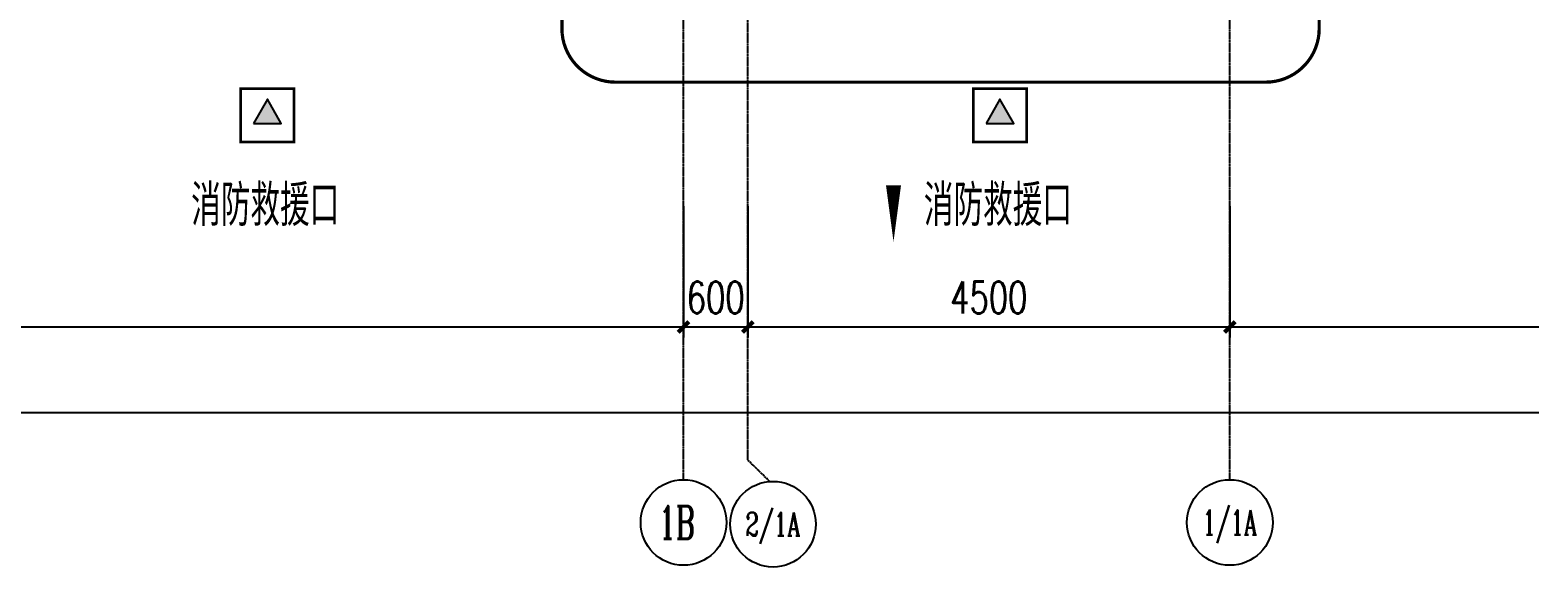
# Model space of a CAD drawing. Extents: x -954573 to 446329, y 489853 to 1226784.
# Drawn here: x -150556 to -136552, y 735010 to 740028 of the extents above; entities that cross this region are included whole.
import ezdxf
from ezdxf.enums import TextEntityAlignment as Align

# ---------------------------------------------------------------- set-up
doc = ezdxf.new("R2010")
doc.units = 0
doc.header["$LTSCALE"] = 10
doc.header["$MEASUREMENT"] = 0
doc.linetypes.add('10平面$0$DOTE', pattern=[2.42, 2, -0.2, 0.02, -0.2])
doc.linetypes.add('10平面$1$DASH', pattern=[0.35, 0.25, -0.1])
doc.layers.get('Defpoints').update_dxf_attribs({"color": 210})
for name, color, linetype in [('10平面$0$A-AXIS-D', 8, 'Continuous'), ('10平面$0$A-AXIS-DOTE', 8, '10平面$0$DOTE'), ('10平面$0$A-AXIS-DP', 8, 'Continuous'), ('10平面$0$A-AXIS-SYMB', 8, 'Continuous'), ('10平面$0$A-TEXT', 8, 'Continuous'), ('10平面$0$AS-WALL', 8, 'Continuous'), ('10平面$0$DIM_ELEV', 3, 'Continuous'), ('10平面$0$PUB_TEXT', 8, 'Continuous'), ('10平面$0$RP-N2-01$0$$0$A-WIND-J', 8, 'Continuous'), ('10平面$0$RP-N2-01$0$A-WIND-J', 8, 'Continuous'), ('A-LIN-V', 9, 'Continuous')]:
    doc.layers.add(name, color=color, linetype=linetype)
doc.styles.add('10平面$0$_TCH_AXIS', font='COMPLEX', dxfattribs={"bigfont": 'GBCBIG'})
doc.styles.add('10平面$0$_TCH_DIM', font='SIMPLEX', dxfattribs={"bigfont": 'GBCBIG'})
doc.styles.add('10平面$0$_TCH_DIM_T3', font='SIMPLEX', dxfattribs={"width": 0.705882, "bigfont": 'GBCBIG'})
doc.dimstyles.new('10平面$0$_TCH_ARCH&&100', dxfattribs={"dimtxt": 297.5, "dimasz": 100, "dimexe": 100, "dimexo": 100, "dimgap": 126.25, "dimtad": 1, "dimdec": 0, "dimzin": 0, "dimdsep": 46, "dimtxsty": '10平面$0$_TCH_DIM_T3', "dimblk": '10平面$0$_ArchTick', "dimcen": 0.09, "dimclrt": 7, "dimazin": 2, "dimtfac": 1, "dimtdec": 0, "dimtix": 1, "dimtmove": 2, "dimatfit": 3, "dimfxl": 0, "dimtolj": 1, "dimtzin": 0, "dimarcsym": 0})

# ---------------------------------------------------------------- blocks, each defined once
blk = doc.blocks.new('10平面$0$_ArchTick')
at = {"color": 0, "linetype": 'ByBlock', "const_width": 0.4}
blk.add_lwpolyline([(-0.5, -0.5), (0.5, 0.5)], dxfattribs=at)
blk = doc.blocks.new('*D3056')
at = {"layer": '10平面$0$A-AXIS-D', "color": 0, "lineweight": -2}
for p, q in [((59782, -66440), (59782, -67667)), ((76282, -66440), (76282, -67667)), ((59782, -67567), (76282, -67567))]:
    blk.add_line(p, q, dxfattribs=at)
at = {"layer": 'Defpoints', "color": 0}
for p in [(59782, -66340), (76282, -66340), (76282, -67567)]:
    blk.add_point(p, dxfattribs=at)
at = {"layer": '10平面$0$A-AXIS-D', "color": 0, "lineweight": -2, "xscale": 100, "yscale": 100, "zscale": 100, "rotation": 180}
blk.add_blockref('10平面$0$_ArchTick', (59782, -67567), dxfattribs=at)
at = {"layer": '10平面$0$A-AXIS-D', "color": 0, "lineweight": -2, "xscale": 100, "yscale": 100, "zscale": 100}
blk.add_blockref('10平面$0$_ArchTick', (76282, -67567), dxfattribs=at)
at = {"layer": '10平面$0$A-AXIS-D', "color": 7, "insert": (68032, -67292), "char_height": 297.5, "attachment_point": 5, "style": '10平面$0$_TCH_DIM_T3'}
blk.add_mtext('\\A1;16500', dxfattribs=at)
blk = doc.blocks.new('*D3057')
at = {"layer": '10平面$0$A-AXIS-D', "color": 0, "lineweight": -2}
for p, q in [((76282, -66440), (76282, -67667)), ((76882, -66440), (76882, -67667)), ((76282, -67567), (76882, -67567))]:
    blk.add_line(p, q, dxfattribs=at)
at = {"layer": 'Defpoints', "color": 0}
for p in [(76282, -66340), (76882, -66340), (76882, -67567)]:
    blk.add_point(p, dxfattribs=at)
at = {"layer": '10平面$0$A-AXIS-D', "color": 0, "lineweight": -2, "xscale": 100, "yscale": 100, "zscale": 100, "rotation": 180}
blk.add_blockref('10平面$0$_ArchTick', (76282, -67567), dxfattribs=at)
at = {"layer": '10平面$0$A-AXIS-D', "color": 0, "lineweight": -2, "xscale": 100, "yscale": 100, "zscale": 100}
blk.add_blockref('10平面$0$_ArchTick', (76882, -67567), dxfattribs=at)
at = {"layer": '10平面$0$A-AXIS-D', "color": 7, "insert": (76582, -67292), "char_height": 297.5, "attachment_point": 5, "style": '10平面$0$_TCH_DIM_T3'}
blk.add_mtext('\\A1;600', dxfattribs=at)
blk = doc.blocks.new('*D3058')
at = {"layer": '10平面$0$A-AXIS-D', "color": 0, "lineweight": -2}
for p, q in [((76882, -66440), (76882, -67667)), ((81382, -66440), (81382, -67667)), ((76882, -67567), (81382, -67567))]:
    blk.add_line(p, q, dxfattribs=at)
at = {"layer": 'Defpoints', "color": 0}
for p in [(76882, -66340), (81382, -66340), (81382, -67567)]:
    blk.add_point(p, dxfattribs=at)
at = {"layer": '10平面$0$A-AXIS-D', "color": 0, "lineweight": -2, "xscale": 100, "yscale": 100, "zscale": 100, "rotation": 180}
blk.add_blockref('10平面$0$_ArchTick', (76882, -67567), dxfattribs=at)
at = {"layer": '10平面$0$A-AXIS-D', "color": 0, "lineweight": -2, "xscale": 100, "yscale": 100, "zscale": 100}
blk.add_blockref('10平面$0$_ArchTick', (81382, -67567), dxfattribs=at)
at = {"layer": '10平面$0$A-AXIS-D', "color": 7, "insert": (79132, -67292), "char_height": 297.5, "attachment_point": 5, "style": '10平面$0$_TCH_DIM_T3'}
blk.add_mtext('\\A1;4500', dxfattribs=at)
blk = doc.blocks.new('*D3059')
at = {"layer": '10平面$0$A-AXIS-D', "color": 0, "lineweight": -2}
for p, q in [((81382, -66440), (81382, -67667)), ((91882, -66440), (91882, -67667)), ((81382, -67567), (91882, -67567))]:
    blk.add_line(p, q, dxfattribs=at)
at = {"layer": 'Defpoints', "color": 0}
for p in [(81382, -66340), (91882, -66340), (91882, -67567)]:
    blk.add_point(p, dxfattribs=at)
at = {"layer": '10平面$0$A-AXIS-D', "color": 0, "lineweight": -2, "xscale": 100, "yscale": 100, "zscale": 100, "rotation": 180}
blk.add_blockref('10平面$0$_ArchTick', (81382, -67567), dxfattribs=at)
at = {"layer": '10平面$0$A-AXIS-D', "color": 0, "lineweight": -2, "xscale": 100, "yscale": 100, "zscale": 100}
blk.add_blockref('10平面$0$_ArchTick', (91882, -67567), dxfattribs=at)
at = {"layer": '10平面$0$A-AXIS-D', "color": 7, "insert": (86632, -67292), "char_height": 297.5, "attachment_point": 5, "style": '10平面$0$_TCH_DIM_T3'}
blk.add_mtext('\\A1;10500', dxfattribs=at)
blk = doc.blocks.new('*D3061')
at = {"layer": '10平面$0$A-AXIS-D', "color": 0, "lineweight": -2}
for p, q in [((-33818, -66540), (-33818, -68467)), ((92682, -66540), (92682, -68467)), ((-33818, -68367), (92682, -68367))]:
    blk.add_line(p, q, dxfattribs=at)
at = {"layer": 'Defpoints', "color": 0}
for p in [(-33818, -66440), (92682, -66440), (92682, -68367)]:
    blk.add_point(p, dxfattribs=at)
at = {"layer": '10平面$0$A-AXIS-D', "color": 0, "lineweight": -2, "xscale": 100, "yscale": 100, "zscale": 100, "rotation": 180}
blk.add_blockref('10平面$0$_ArchTick', (-33818, -68367), dxfattribs=at)
at = {"layer": '10平面$0$A-AXIS-D', "color": 0, "lineweight": -2, "xscale": 100, "yscale": 100, "zscale": 100}
blk.add_blockref('10平面$0$_ArchTick', (92682, -68367), dxfattribs=at)
at = {"layer": '10平面$0$A-AXIS-D', "color": 7, "insert": (29432, -68092), "char_height": 297.5, "attachment_point": 5, "style": '10平面$0$_TCH_DIM_T3'}
blk.add_mtext('\\A1;126500', dxfattribs=at)
blk = doc.blocks.new('10平面$0$RP-N2-01$0$$0$xfjy')
at = {"layer": '10平面$0$RP-N2-01$0$$0$A-WIND-J'}
h = blk.add_hatch(color=256, dxfattribs=at)
h.dxf.hatch_style = 1
h.paths.add_polyline_path([(1141876, -26214), (1142135, -26214), (1142005, -25989)])
at = {"layer": '10平面$0$RP-N2-01$0$$0$A-WIND-J', "const_width": 25}
blk.add_lwpolyline([(1141755, -25889), (1141755, -26389), (1142255, -26389), (1142255, -25889)], close=True, dxfattribs=at)
at = {"layer": '10平面$0$RP-N2-01$0$$0$A-WIND-J'}
for points in [[(1141755, -26389), (1142255, -26389), (1142255, -25889), (1141755, -25889)], [(1141876, -26214), (1142135, -26214), (1142005, -25989)]]:
    blk.add_lwpolyline(points, close=True, dxfattribs=at)
blk = doc.blocks.new('10平面$0$RP-N2-01$0$xfjy')
at = {"layer": '10平面$0$RP-N2-01$0$$0$A-WIND-J'}
blk.add_blockref('10平面$0$RP-N2-01$0$$0$xfjy', (0, 0), dxfattribs=at)
blk = doc.blocks.new('10平面$0$1232')
at = {"layer": '10平面$0$RP-N2-01$0$A-WIND-J'}
for p in [(-1290345, 765369, 0), (-1283505, 765369, 0)]:
    blk.add_blockref('10平面$0$RP-N2-01$0$xfjy', p, dxfattribs=at)
at = {"layer": '10平面$0$A-TEXT', "style": '10平面$0$_TCH_DIM'}
for p in [(-149051, 738197, 0), (-142211, 738197, 0)]:
    blk.add_text('消防救援口', height=384.1, dxfattribs=at).set_placement(p)
blk = doc.blocks.new('10平面$0$3132')
at = {"layer": '10平面$0$DIM_ELEV', "linetype": '10平面$1$DASH', "const_width": 30}
blk.add_lwpolyline([(-145090, 752900), (-139020, 752900, -0.414214), (-138520, 752400), (-138520, 740040, -0.414214), (-139020, 739540), (-145090, 739540, -0.414214), (-145590, 740040), (-145590, 752400, -0.414214)], format="xyb", close=True, dxfattribs=at)
blk = doc.blocks.new('10平面$0$dote')
at = {"layer": '10平面$0$A-AXIS-D'}
for centre in [(76282.2, -69393.9), (77117.3, -69410), (81382.2, -69393.9)]:
    blk.add_circle(centre, 400, dxfattribs=at)
at = {"layer": '10平面$0$A-AXIS-DOTE'}
for p, q in [((76282.2, -68993.9), (76282.2, 36606.4)), ((81382.2, -68993.9), (81382.2, 36662.3)), ((76882.2, -68810), (76882.2, 36400)), ((77087, -69011.1), (76882.2, -68810))]:
    blk.add_line(p, q, dxfattribs=at)
at = {"layer": '10平面$0$PUB_TEXT', "style": '10平面$0$_TCH_AXIS'}
for s, height, width, p, p2 in [('1B ', 307.25, 0.551724, (76048.1, -69547.5), (76516.3, -69547.5)), ('2/1A', 219.77, 0.65625, (76859.8, -69519.9), (77374.8, -69519.9)), ('1/1A', 232.83, 0.65625, (81127.5, -69510.3), (81636.9, -69510.3))]:
    blk.add_text(s, height=height, dxfattribs=dict(at, width=width)).set_placement(p, p2, align=Align.FIT)
at = {"layer": '10平面$0$A-AXIS-D'}
for base, p1, p2, picture, middle in [((76282.2, -67566.7), (59782.2, -66340), (76282.2, -66340), '*D3056', (68032.2, -67291.7)), ((76882.2, -67566.7), (76282.2, -66340), (76882.2, -66340), '*D3057', (76582.2, -67291.7)), ((81382.2, -67566.7), (76882.2, -66340), (81382.2, -66340), '*D3058', (79132.2, -67291.7)), ((91882.2, -67566.7), (81382.2, -66340), (91882.2, -66340), '*D3059', (86632.2, -67291.7)), ((92682.2, -68366.7), (-33817.8, -66440), (92682.2, -66440), '*D3061', (29432.2, -68091.7))]:
    dim = blk.add_linear_dim(base=base, p1=p1, p2=p2, angle=0, dimstyle='10平面$0$_TCH_ARCH&&100', override={"dimgap": 0}, dxfattribs=at)
    dim.commit()
    dim.dimension.update_dxf_attribs({"geometry": picture, "text_midpoint": middle, "dimtype": 129})
blk = doc.blocks.new('10平面')
at = {"layer": '10平面$0$A-AXIS-SYMB'}
blk.add_lwpolyline([(-142494.2, 739510, 0, 0, 0), (-142494.2, 738050, 0, 140, 0), (-142494.2, 738575, 0, 0, 0)], format="xyseb", dxfattribs=at)
blk.add_blockref('10平面$0$1232', (0, 0))
at = {"layer": '10平面$0$A-AXIS-DP'}
blk.add_blockref('10平面$0$3132', (0, 0), dxfattribs=at)
at = {"layer": '10平面$0$AS-WALL'}
blk.add_blockref('10平面$0$dote', (-220736.4, 804820), dxfattribs=at)

msp = doc.modelspace()

# ---------------------------------------------------------------- block references
at = {"layer": 'A-LIN-V'}
msp.add_blockref('10平面', (0, 0), dxfattribs=at)

doc.saveas('drawing.dxf')
